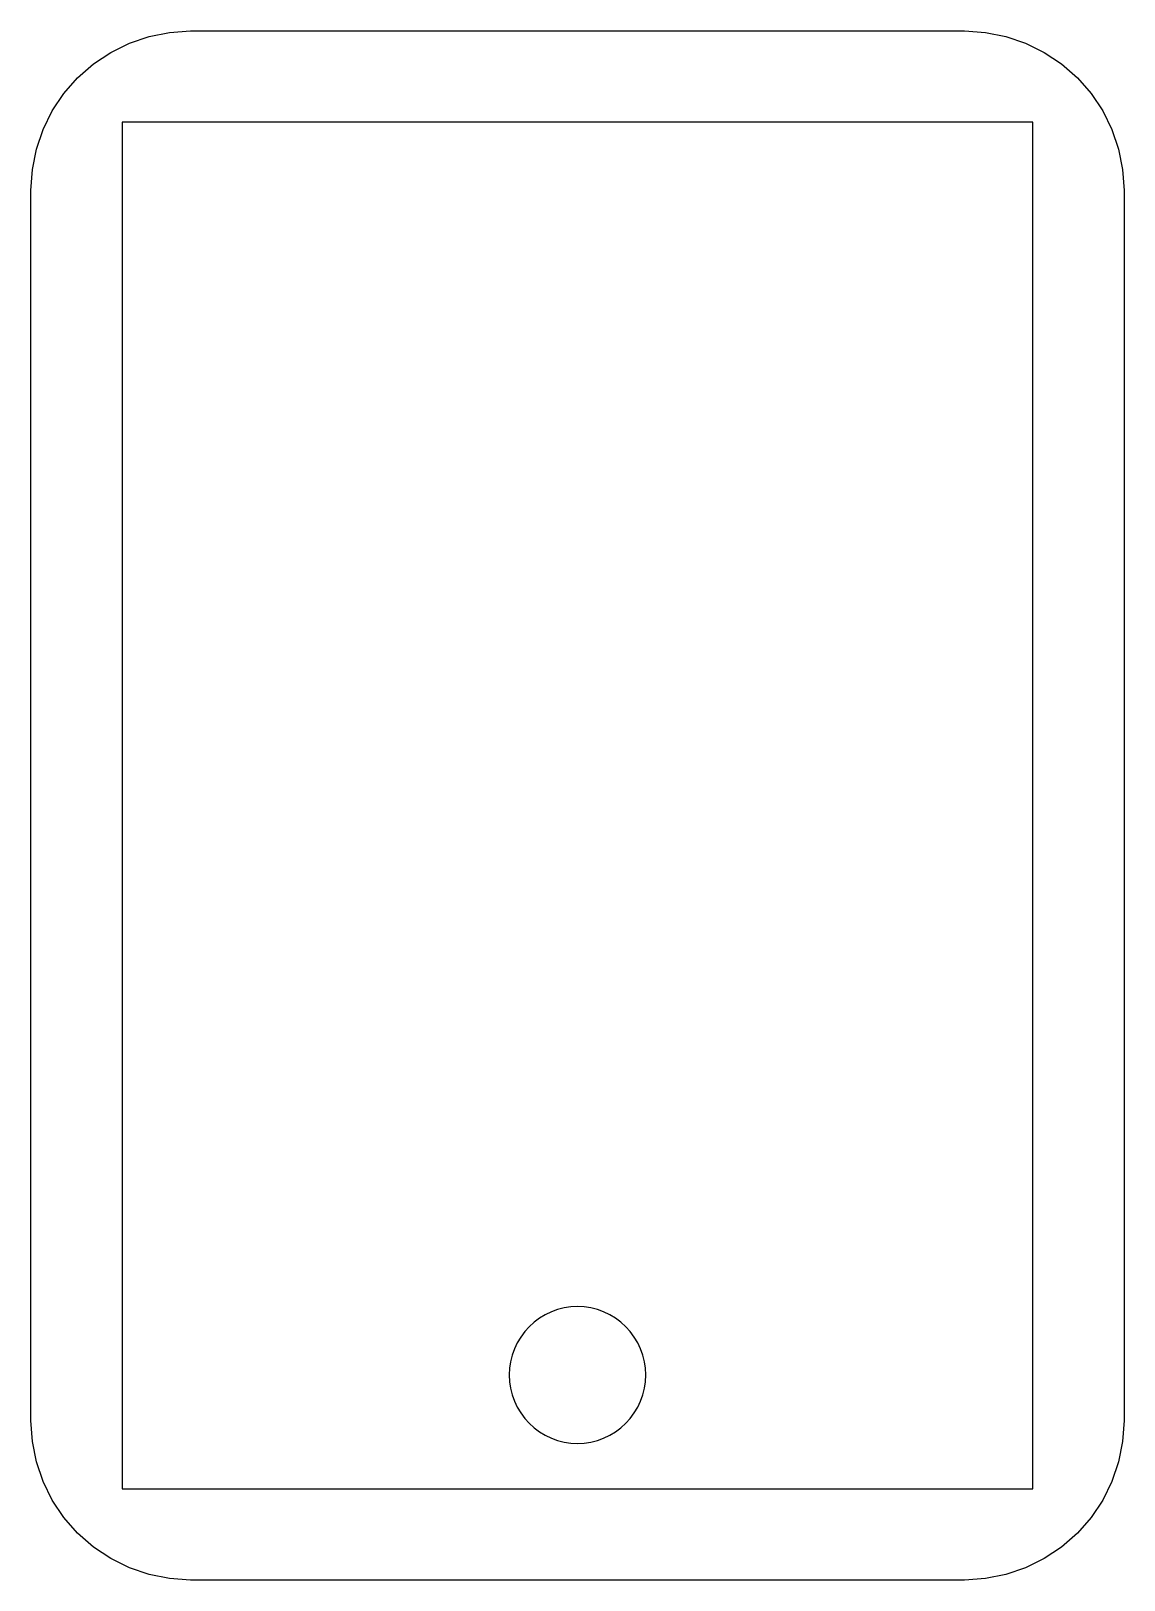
# Model space of a CAD drawing. Header units: millimetres. Extents: x 18 to 66, y 37 to 105.
import ezdxf

# ---------------------------------------------------------------- set-up
doc = ezdxf.new("R2010")
doc.units = ezdxf.units.MM
doc.layers.add('CUT', color=1, linetype='Continuous')
doc.layers.add('SAFE', color=3, linetype='Continuous')

msp = doc.modelspace()

# ---------------------------------------------------------------- linework, layer by layer
at = {"layer": 'CUT'}
for points in [[(25, 37), (24.086, 37.06), (23.188, 37.239), (22.321, 37.533), (21.5, 37.938), (20.739, 38.447), (20.05, 39.05), (19.447, 39.739), (18.938, 40.5), (18.533, 41.321), (18.239, 42.188), (18.06, 43.086), (18, 44), (18, 98), (18.06, 98.914), (18.239, 99.812), (18.533, 100.679), (18.938, 101.5), (19.447, 102.261), (20.05, 102.95), (20.739, 103.553), (21.5, 104.062), (22.321, 104.467), (23.188, 104.761), (24.086, 104.94), (25, 105), (59, 105), (59.914, 104.94), (60.812, 104.761), (61.679, 104.467), (62.5, 104.062), (63.261, 103.553), (63.95, 102.95), (64.553, 102.261), (65.062, 101.5), (65.467, 100.679), (65.761, 99.812), (65.94, 98.914), (66, 98), (66, 44), (65.94, 43.086), (65.761, 42.188), (65.467, 41.321), (65.062, 40.5), (64.553, 39.739), (63.95, 39.05), (63.261, 38.447), (62.5, 37.938), (61.679, 37.533), (60.812, 37.239), (59.914, 37.06), (59, 37), (25, 37)], [(44.986, 46.294), (44.942, 46.585), (44.871, 46.871), (44.772, 47.148), (44.646, 47.414), (44.494, 47.667), (44.319, 47.903), (44.121, 48.121), (43.903, 48.319), (43.667, 48.494), (43.414, 48.646), (43.148, 48.772), (42.871, 48.871), (42.585, 48.942), (42.294, 48.986), (42, 49), (41.706, 48.986), (41.415, 48.942), (41.129, 48.871), (40.852, 48.772), (40.586, 48.646), (40.333, 48.494), (40.097, 48.319), (39.879, 48.121), (39.681, 47.903), (39.506, 47.667), (39.354, 47.414), (39.228, 47.148), (39.129, 46.871), (39.058, 46.585), (39.014, 46.294), (39, 46), (39.014, 45.706), (39.058, 45.415), (39.129, 45.129), (39.228, 44.852), (39.354, 44.586), (39.506, 44.333), (39.681, 44.097), (39.879, 43.879), (40.097, 43.681), (40.333, 43.506), (40.586, 43.354), (40.852, 43.228), (41.129, 43.129), (41.415, 43.058), (41.706, 43.014), (42, 43), (42.294, 43.014), (42.585, 43.058), (42.871, 43.129), (43.148, 43.228), (43.414, 43.354), (43.667, 43.506), (43.903, 43.681), (44.121, 43.879), (44.319, 44.097), (44.494, 44.333), (44.646, 44.586), (44.772, 44.852), (44.871, 45.129), (44.942, 45.415), (44.986, 45.706), (45, 46), (44.986, 46.294)]]:
    msp.add_lwpolyline(points, close=True, dxfattribs=at)
at = {"layer": 'SAFE'}
msp.add_lwpolyline([(62, 41), (62, 101), (22, 101), (22, 41), (62, 41)], close=True, dxfattribs=at)

doc.saveas('drawing.dxf')
